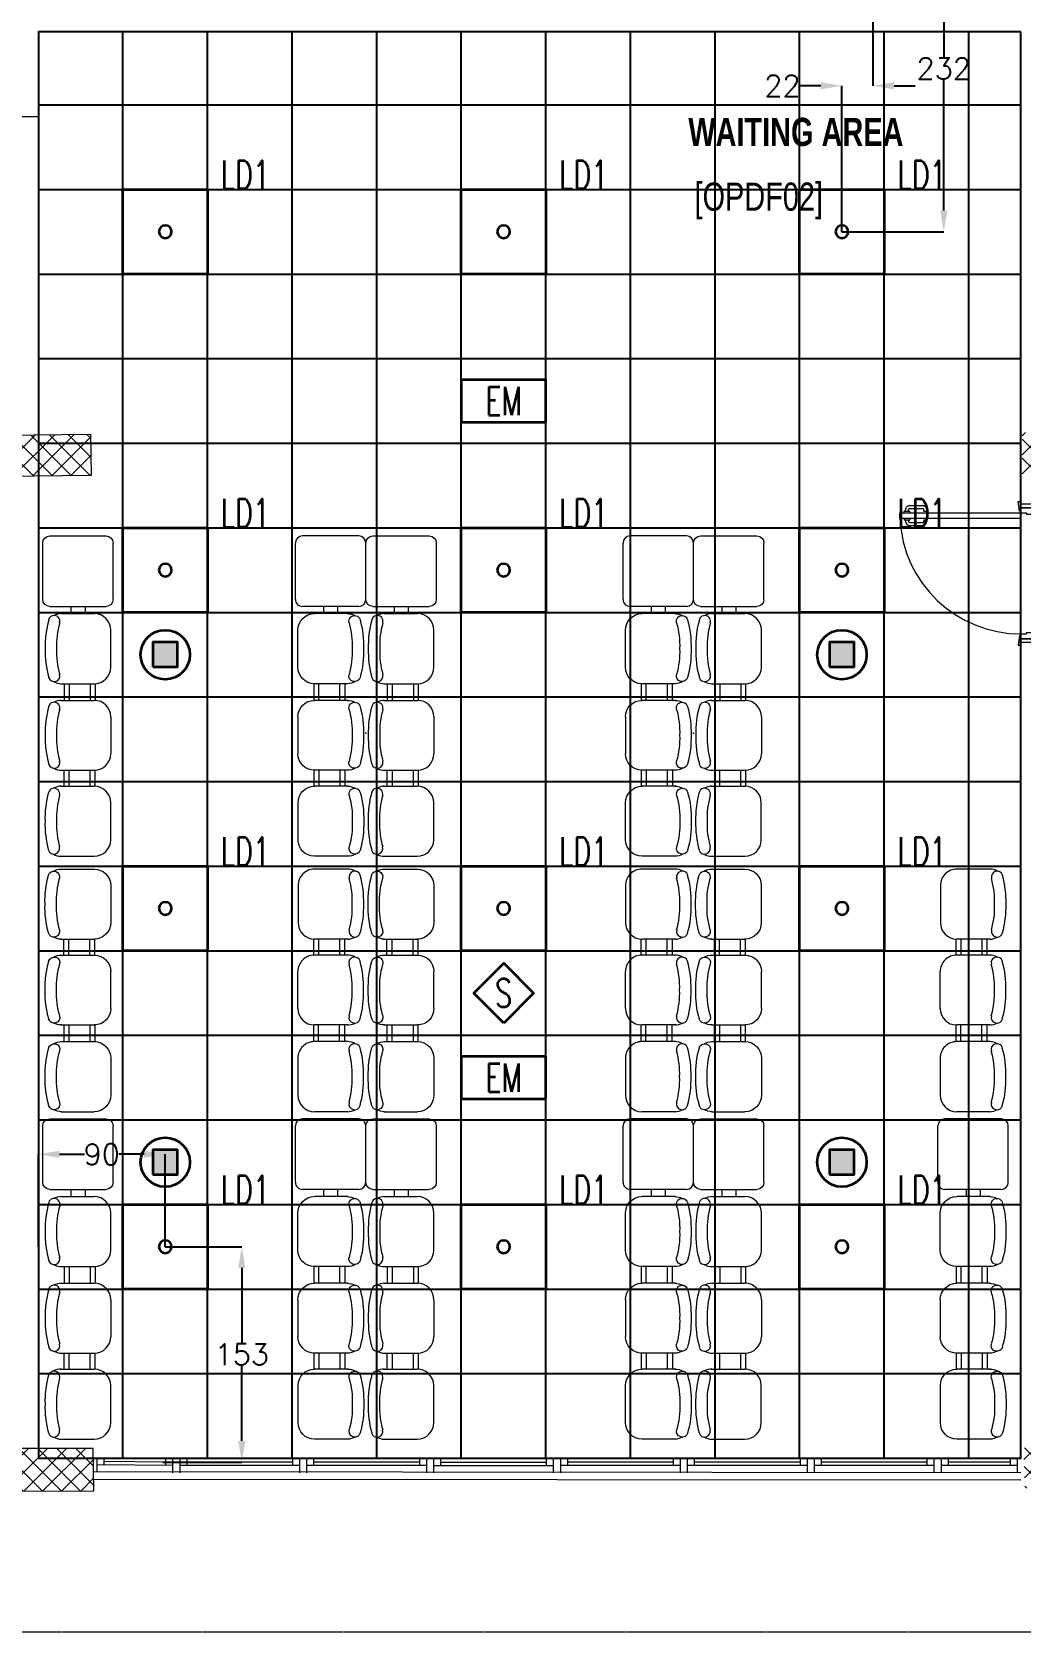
# Model space of a CAD drawing. Extents: x -12260 to 57327, y -29287 to 19916.
# Drawn here: x -1629 to 5386, y -14060 to -2710 of the extents above; entities that cross this region are included whole.
import ezdxf
from ezdxf.enums import TextEntityAlignment as Align

# ---------------------------------------------------------------- set-up
doc = ezdxf.new("R2010")
doc.units = 0
doc.header["$LTSCALE"] = 0.25
doc.linetypes.add('01-First Floor$0$HIDDEN', pattern=[9.525, 6.35, -3.175])
doc.linetypes.add('DASHDOT', pattern=[25.4, 12.7, -6.35, 0, -6.35])
for name, color, linetype, lineweight in [('01-First Floor$0$72_EGR_BASE_TEXT', 252, 'Continuous', 5), ('01-First Floor$0$Aluminum', 251, 'Continuous', 5), ('01-First Floor$0$C-HYDR-CTCH', 251, 'Continuous', 5), ('01-First Floor$0$Hatch', 252, 'Continuous', 5), ('01-First Floor$0$LOADING', 253, 'Continuous', 5), ('01-First Floor$0$Proj', 251, 'Continuous', 5), ('01-First Floor$0$Walls', 251, 'Continuous', 5), ('01-First Floor$0$Wooden Joinery', 251, 'Continuous', 5), ('E-DIM', 6, 'Continuous', 18), ('E-LITE-CIRC-NUMB', 6, 'Continuous', 25), ('E-LITE-CLNG', 150, 'Continuous', 35), ('E-LITE-CLNG @ 100', 150, 'Continuous', 35), ('E-LITE-CLNG-CNDT', 6, 'DASHDOT', 35), ('E-LITE-CTRL', 6, 'Continuous', 25), ('E-LITE-IDEN', 6, 'Continuous', 25), ('F-ALRM-CLNG @ 100', 33, 'Continuous', 35), ('T-INTC-CLNG @ 100', 33, 'Continuous', 35), ('T-INTC-DEVC-NUMB', 2, 'Continuous', 25)]:
    doc.layers.add(name, color=color, linetype=linetype, lineweight=lineweight)
doc.layers.add('01-First Floor$0$FALSE CEILING', color=251, linetype='Continuous')
doc.styles.add('01-First Floor$0$X3G_ENTITY_9EC9', font='swisscl.ttf', dxfattribs={"height": 0.2})
doc.styles.add('01-First Floor$0$X3G_ENTITY_9F38', font='swisscl.ttf', dxfattribs={"height": 0.2})
doc.styles.add('DC_SIMPLEX', font='SIMPLEX.shx', dxfattribs={"width": 0.7})
doc.styles.get("Standard").update_dxf_attribs({"font": 'romans.shx'})
doc.dimstyles.get("Standard").update_dxf_attribs({"dimtxt": 150, "dimasz": 150, "dimexe": 0.18, "dimexo": 0.0625, "dimgap": 0.09, "dimtad": 0, "dimtih": 1, "dimtoh": 1, "dimdec": 0, "dimlfac": 0.1, "dimzin": 0, "dimdsep": 46, "dimtxsty": 'Standard', "dimcen": 0.09, "dimclrd": 6, "dimadec": 0, "dimazin": 0, "dimtfac": 1, "dimtdec": 0, "dimtofl": 0, "dimtmove": 0, "dimatfit": 3, "dimfxl": 1, "dimtolj": 1, "dimtzin": 0, "dimarcsym": 0})

# ---------------------------------------------------------------- blocks, each defined once
blk = doc.blocks.new('01-First Floor$0$A$C72370EFE')
at = {"layer": '01-First Floor$0$Wooden Joinery'}
for p, q in [((-0.05, -0.07), (-0.05, -0.16)), ((-0.03, -0.07), (-0.03, -0.16)), ((-0.01, -0.04), (-0.02, -0.04)), ((-0.01, -0.06), (-0.02, -0.06)), ((-0.01, -0.03), (-0.01, -0.07)), ((0, -0.03), (-0.01, -0.03)), ((0, -0.07), (-0.01, -0.07)), ((0.04, -0.03), (0.05, -0.03)), ((0.04, -0.07), (0.05, -0.07)), ((0.05, -0.03), (0.05, -0.07)), ((0.05, -0.04), (0.06, -0.04)), ((0.05, -0.06), (0.06, -0.06)), ((0.07, -0.07), (0.07, -0.16)), ((0.09, -0.07), (0.09, -0.16)), ((-0.01, -0.17), (-0.02, -0.17)), ((-0.01, -0.19), (-0.02, -0.19)), ((-0.01, -0.17), (-0.01, -0.19)), ((0.05, -0.17), (0.06, -0.17)), ((0.05, -0.17), (0.05, -0.19)), ((0.05, -0.19), (0.06, -0.19))]:
    blk.add_line(p, q, dxfattribs=at)
for centre, radius, start, end in [((-0.02, -0.07), 0.03, 90, 180), ((-0.02, -0.07), 0.01, 90, 180), ((0.06, -0.07), 0.03, 0, 90), ((0.06, -0.07), 0.01, 0, 90), ((-0.02, -0.16), 0.03, 180, 270), ((-0.02, -0.16), 0.01, 180, 270), ((0.06, -0.16), 0.01, 270, 0), ((0.06, -0.16), 0.03, 270, 0)]:
    blk.add_arc(centre, radius, start, end, dxfattribs=at)
blk = doc.blocks.new('01-First Floor$0$A$C5DAD61B4')
at = {"layer": '01-First Floor$0$Wooden Joinery'}
for points in [[(80, 959), (80, 969), (10, 979), (10, 959)], [(940, 959), (940, 969), (1010, 979), (1010, 959)], [(70, 859), (70, 849), (0, 839), (0, 859)], [(120, 859), (120, 0), (80, 0), (80, 859)], [(950, 859), (950, 849), (1020, 839), (1020, 859)]]:
    blk.add_lwpolyline(points, close=True, dxfattribs=at)
for points in [[(45, 859), (45, 959), (20, 959), (20, 859), (45, 859)], [(45, 859), (80, 859), (80, 899), (90, 899), (90, 959), (45, 959), (45, 859)], [(975, 859), (940, 859), (940, 899), (930, 899), (930, 959), (975, 959), (975, 859)], [(975, 859), (975, 959), (1000, 959), (1000, 859), (975, 859)]]:
    blk.add_lwpolyline(points, dxfattribs=at)
blk.add_arc((80, 859), 860, 272.666, 0, dxfattribs=at)
at = {"layer": '01-First Floor$0$Wooden Joinery', "xscale": 999.9999999998854, "yscale": 999.9999999998854, "zscale": 999.9999999998854, "rotation": 180}
blk.add_blockref('01-First Floor$0$A$C72370EFE', (120, 0), dxfattribs=at)
blk = doc.blocks.new('01-First Floor$0$GF21009T-P')
for p, q in [((0.4, 0.5), (0, 0.5)), ((-0.05, 0.45), (-0.05, 0.05)), ((0.45, 0.45), (0.45, 0.05)), ((0.45, 0.3), (0.5, 0.3)), ((0.45, 0.2), (0.5, 0.2)), ((0.4, 0), (0, 0))]:
    blk.add_line(p, q)
for centre, start, end in [((0, 0.45), 90, 180), ((0.4, 0.45), 0, 90), ((0, 0.05), 180, 270), ((0.4, 0.05), 270, 0)]:
    blk.add_arc(centre, 0.0499, start, end)
blk = doc.blocks.new('01-First Floor$0$3 s')
at = {"layer": '01-First Floor$0$LOADING', "ltscale": 20}
for p, q in [((-699751, -400643), (-699535, -400643)), ((-699751, -400643), (-699513, -400643)), ((-699396, -401023), (-699396, -400760)), ((-699751, -401140), (-699513, -401140)), ((-699728, -401140), (-699728, -401258)), ((-699692, -401140), (-699692, -401258)), ((-699542, -401140), (-699542, -401258)), ((-699508, -401140), (-699508, -401258)), ((-699751, -401258), (-699513, -401258)), ((-699396, -401375), (-699396, -401637)), ((-699751, -401754), (-699513, -401754)), ((-699751, -401754), (-699535, -401754)), ((-699730, -401754), (-699730, -401867)), ((-699693, -401754), (-699693, -401867)), ((-699544, -401754), (-699544, -401867)), ((-699509, -401754), (-699509, -401867)), ((-699753, -401867), (-699536, -401867)), ((-699753, -401867), (-699514, -401867)), ((-699397, -402247), (-699397, -401984)), ((-699753, -402364), (-699514, -402364))]:
    blk.add_line(p, q, dxfattribs=at)
for centre, radius, start, end in [((-699746, -400760), 117, 90, 118.9699), ((-699513, -400760), 117, 0, 90), ((-699175, -400872), 687, 164.361, 181.6247), ((-699798, -400697), 40.5, 344.361, 164.361), ((-699175, -400872), 606, 164.361, 181.8419), ((-699175, -400911), 687, 178.3753, 195.639), ((-699175, -400911), 606, 178.1581, 195.639), ((-699798, -401085), 40.5, 195.639, 15.639), ((-699513, -401023), 117, 270, 0), ((-699746, -401023), 117, 241.0301, 270), ((-699175, -401486), 687, 164.361, 181.6247), ((-699798, -401312), 40.5, 344.361, 164.361), ((-699746, -401375), 117, 90, 118.9699), ((-699175, -401486), 606, 164.361, 181.8419), ((-699513, -401375), 117, 0, 90), ((-699175, -401525), 687, 178.3753, 195.639), ((-699175, -401525), 606, 178.1581, 195.639), ((-699513, -401637), 117, 270, 0), ((-699798, -401700), 40.5, 195.639, 15.639), ((-699746, -401637), 117, 241.0301, 270), ((-699799, -401922), 40.5, 344.361, 164.361), ((-699747, -401984), 117, 90, 118.9699), ((-699514, -401984), 117, 0, 90), ((-699176, -402096), 687, 164.361, 181.6247), ((-699176, -402096), 606, 164.361, 181.8419), ((-699176, -402135), 687, 178.3753, 195.639), ((-699176, -402135), 606, 178.1581, 195.639), ((-699799, -402309), 40.5, 195.639, 15.639), ((-699747, -402247), 117, 241.0301, 270), ((-699514, -402247), 117, 270, 0)]:
    blk.add_arc(centre, radius, start, end, dxfattribs=at)
blk = doc.blocks.new('01-First Floor')
at = {"layer": '01-First Floor$0$Hatch'}
h = blk.add_hatch(dxfattribs=at)
h.set_pattern_fill('ANSI37', color=256, scale=30)
h.set_pattern_definition([(45, (-1823.345, -13062.25), (-67.35192, 67.35192), []), (135, (-1823.345, -13062.25), (-67.35192, -67.35192), [])])
h.paths.add_polyline_path([(49129, 8856), (48525, 8847), (48529, 8559), (49133, 8567)])
h.paths.add_polyline_path([(41969, 8848), (41385, 8842), (41365, 8551), (41949, 8556)])
h.paths.add_polyline_path([(27592, 8841), (26993, 8836), (26987, 8543), (27586, 8547)])
h.paths.add_polyline_path([(34777, 8843), (34176, 8835), (34167, 8550), (34769, 8557)])
h.paths.add_polyline_path([(20372, 8850), (19766, 8828), (19780, 8535), (20387, 8557)])
h.paths.add_polyline_path([(13636, 8839), (12414, 8863), (12407, 8567), (13629, 8543)])
h.paths.add_polyline_path([(13650, 1639), (12435, 1624), (12421, 1331), (13636, 1347)])
h.paths.add_polyline_path([(13624, -5554), (12421, -5570), (12415, -5863), (13618, -5847)])
h.paths.add_polyline_path([(13642, -12753), (12446, -12764), (12448, -13058), (13645, -13047)])
h.paths.add_polyline_path([(6007, -12750), (5404, -12754), (5414, -13040), (6018, -13036)])
h.paths.add_polyline_path([(5992, -5552), (5395, -5551), (5395, -5852), (5992, -5854)])
h.paths.add_polyline_path([(6002, 1637), (5382, 1638), (5372, 1335), (5991, 1334)])
h.paths.add_polyline_path([(5978, 8816), (5378, 8831), (5374, 8541), (5975, 8527)])
h.paths.add_polyline_path([(-1221, 8815), (-1823, 8837), (-1821, 8549), (-1219, 8526)])
h.paths.add_polyline_path([(-1213, -5564), (-1815, -5571), (-1812, -5862), (-1210, -5855)])
h.paths.add_polyline_path([(-1195, -12758), (-1794, -12759), (-1789, -13060), (-1191, -13059)])
h.paths.add_polyline_path([(20391, -12745), (19786, -12758), (19791, -13059), (20397, -13046)])
h.paths.add_polyline_path([(20385, -5553), (19790, -5570), (19792, -5867), (20387, -5849)])
h.paths.add_polyline_path([(20376, 1655), (19777, 1648), (19781, 1348), (20380, 1355)])
h.paths.add_polyline_path([(27576, 1640), (26974, 1645), (26979, 1353), (27581, 1348)])
h.paths.add_polyline_path([(27580, -5542), (26976, -5560), (26990, -5860), (27590, -5839)])
h.paths.add_polyline_path([(27596, -12758), (26992, -12752), (26990, -13038), (27594, -13044)])
h.paths.add_polyline_path([(34795, -12748), (34197, -12763), (34206, -13062), (34804, -13048)])
h.paths.add_polyline_path([(34787, -5560), (34186, -5558), (34187, -5855), (34789, -5857)])
h.paths.add_polyline_path([(34751, 1644), (34170, 1649), (34190, 1359), (34771, 1354)])
h.paths.add_polyline_path([(41954, 1643), (41357, 1657), (41359, 1365), (41956, 1352)])
h.paths.add_polyline_path([(41955, -5555), (41387, -5563), (41389, -5857), (41957, -5849)])
h.paths.add_polyline_path([(41992, -12752), (41387, -12755), (41388, -13059), (41994, -13057)])
h.paths.add_polyline_path([(49167, -12753), (48579, -12737), (48565, -13044), (49153, -13060)])
h.paths.add_polyline_path([(49151, -5553), (48548, -5552), (48546, -5849), (49149, -5850)])
at = {"layer": '01-First Floor$0$Aluminum'}
for p, q in [((5386, -12830), (-1192, -12825, 0)), ((-1167, -12925, 0), (-1167, -12825, 0)), ((-1117, -12875, 0), (-1117, -12825, 0)), ((5386, -12930), (-1192, -12925, 0)), ((-629, -12880), (-1167, -12875, 0)), ((-679, -12855), (-1117, -12850, 0)), ((-679, -12880), (-679, -12830)), ((-629, -12930), (-629, -12830)), ((-579, -12930), (-579, -12830)), ((271, -12880), (-579, -12880)), ((-529, -12880), (-529, -12830)), ((221, -12855), (-529, -12855)), ((221, -12880), (221, -12830)), ((271, -12930), (271, -12830)), ((321, -12930), (321, -12830)), ((1171, -12880), (321, -12880)), ((371, -12880), (371, -12830)), ((1121, -12855), (371, -12855)), ((1121, -12880), (1121, -12830)), ((1171, -12930), (1171, -12830)), ((1221, -12930), (1221, -12830)), ((1221, -12880), (2071, -12880)), ((1271, -12880), (1271, -12830)), ((1271, -12855), (2021, -12855)), ((2021, -12880), (2021, -12830)), ((2071, -12930), (2071, -12830)), ((2121, -12930), (2121, -12830)), ((2971, -12880), (2121, -12880)), ((2171, -12880), (2171, -12830)), ((2921, -12855), (2171, -12855)), ((2921, -12880), (2921, -12830)), ((2971, -12930), (2971, -12830)), ((3021, -12930), (3021, -12830)), ((3871, -12880), (3021, -12880)), ((3071, -12880), (3071, -12830)), ((3821, -12855), (3071, -12855)), ((3821, -12880), (3821, -12830)), ((3871, -12930), (3871, -12830)), ((3921, -12930), (3921, -12830)), ((4771, -12880), (3921, -12880)), ((3971, -12880), (3971, -12830)), ((4721, -12855), (3971, -12855)), ((4721, -12880), (4721, -12830)), ((4771, -12930), (4771, -12830)), ((4821, -12930), (4821, -12830)), ((5361, -12880), (4821, -12880)), ((4871, -12880), (4871, -12830)), ((5311, -12855), (4871, -12855)), ((5311, -12880), (5311, -12830)), ((5361, -12930), (5361, -12830))]:
    blk.add_line(p, q, dxfattribs=at)
at = {"layer": '01-First Floor$0$C-HYDR-CTCH', "elevation": 0, "flags": 128}
for points in [[(-1815, -5571), (-1213, -5564), (-1210, -5855), (-1812, -5862), (-1815, -5565)], [(-1794, -12759), (-1789, -13060), (-1191, -13059), (-1195, -12758), (-1794, -12759)]]:
    blk.add_lwpolyline(points, dxfattribs=at)
at = {"layer": '01-First Floor$0$FALSE CEILING', "linetype": 'Continuous'}
for p, q in [((-984, -12827), (-984, -2710)), ((-384, -12827), (-384, -2710)), ((216, -12827), (216, -2710)), ((816, -12827), (816, -2710)), ((1416, -12827), (1416, -2710)), ((2016, -12827), (2016, -2710)), ((2616, -12827), (2616, -2710)), ((3216, -12827), (3216, -2710)), ((3816, -12827), (3816, -2710)), ((4416, -12827), (4416, -2710)), ((5016, -12827), (5016, -2710)), ((-1584, -3227), (5386, -3227)), ((-1584, -3827), (5386, -3827)), ((-1584, -4427), (5386, -4427)), ((-1584, -5027), (5386, -5027)), ((-1584, -5627), (5386, -5627)), ((-1584, -6227), (5386, -6227)), ((-1584, -6827), (5386, -6827)), ((-1584, -7427), (5386, -7427)), ((-1584, -8027), (5386, -8027)), ((-1584, -8627), (5386, -8627)), ((-1584, -9227), (5386, -9227)), ((-1584, -9827), (5386, -9827)), ((-1584, -10427), (5386, -10427)), ((-1584, -11027), (5386, -11027)), ((-1584, -11627), (5386, -11627)), ((-1584, -12227), (5386, -12227))]:
    blk.add_line(p, q, dxfattribs=at)
at = {"layer": '01-First Floor$0$FALSE CEILING'}
blk.add_lwpolyline([(5386, -2710), (-1584, -2710), (-1584, -12827), (5386, -12827)], close=True, dxfattribs=at)
at = {"layer": '01-First Floor$0$LOADING'}
for p in [(739, -7684, 0), (3063, -7684, 0)]:
    blk.add_point(p, dxfattribs=at)
at = {"layer": '01-First Floor$0$Proj'}
blk.add_line((-1192, -12975, 0), (5386, -12980), dxfattribs=at)
at = {"layer": '01-First Floor$0$Proj', "linetype": '01-First Floor$0$HIDDEN', "ltscale": 3}
blk.add_lwpolyline([(48606, 9840), (-2814, 9840), (-2814, -14060), (48606, -14060)], dxfattribs=at)
blk.add_lwpolyline([(48606, 9840), (-2814, 9840), (-2814, -14060), (48606, -14060)], dxfattribs=at)
at = {"layer": '01-First Floor$0$Proj'}
blk.add_lwpolyline([(-3033, -4670), (-4397, -7398), (-4531, -7331), (-2521, -3310), (-1584, -3310), (-1584, -5560)], dxfattribs=at)
at = {"layer": '01-First Floor$0$Walls'}
blk.add_line((-1584, -12760), (-1584, -5860), dxfattribs=at)
at = {"layer": '01-First Floor$0$LOADING', "extrusion": (-3.51192e-12, 1.27212e-09, 1), "xscale": -1000, "yscale": 1000, "zscale": 1000, "rotation": 90.00000458082476}
for p in [(-1053, -6335, 0), (1239, -6335, 0), (3563, -6335, 0), (-1053, -10470, 0), (1239, -10470, 0), (3563, -10470, 0)]:
    blk.add_blockref('01-First Floor$0$GF21009T-P', p, dxfattribs=at)
at = {"layer": '01-First Floor$0$LOADING', "extrusion": (3.51192e-12, 1.27212e-09, 1), "xscale": 1000, "yscale": 1000, "zscale": 1000, "rotation": 269.9999954191752}
for p in [(239, -6335, 0), (2563, -6335, 0), (239, -10470, 0), (2563, -10470, 0), (4796, -10470, 0)]:
    blk.add_blockref('01-First Floor$0$GF21009T-P', p, dxfattribs=at)
at = {"layer": '01-First Floor$0$LOADING'}
for p in [(698326, 393807, 0), (700618, 393807, 0), (702941, 393807, 0), (698326, 389672, 0), (700618, 389672, 0), (702941, 389672, 0)]:
    blk.add_blockref('01-First Floor$0$3 s', p, dxfattribs=at)
at = {"layer": '01-First Floor$0$LOADING', "xscale": -1}
for p in [(-699139, 393807, 0), (-696816, 393807, 0), (-699139, 389672, 0), (-696816, 389672, 0), (-694583, 389672, 0)]:
    blk.add_blockref('01-First Floor$0$3 s', p, dxfattribs=at)
at = {"layer": '01-First Floor$0$LOADING', "xscale": -1, "rotation": 180}
for p in [(698326, -411012, 0), (700618, -411012, 0), (702941, -411012, 0)]:
    blk.add_blockref('01-First Floor$0$3 s', p, dxfattribs=at)
at = {"layer": '01-First Floor$0$LOADING', "rotation": 180}
for p in [(-699139, -411012, 0), (-696816, -411012, 0), (-694583, -411012, 0)]:
    blk.add_blockref('01-First Floor$0$3 s', p, dxfattribs=at)
at = {"layer": '01-First Floor$0$Wooden Joinery', "rotation": 269.9999999999999}
blk.add_blockref('01-First Floor$0$A$C5DAD61B4', (4527, -6040), dxfattribs=at)
at = {"layer": '01-First Floor$0$72_EGR_BASE_TEXT', "char_height": 200, "attachment_point": 2}
for s, insert, style in [('{\\fSwis721 LtCn BT|b1|i0|c0|p34;WAITING AREA}', (3789, -3319, 0), '01-First Floor$0$X3G_ENTITY_9EC9'), ('[OPDF02]', (3526, -3778, 0), '01-First Floor$0$X3G_ENTITY_9F38')]:
    blk.add_mtext(s, dxfattribs=dict(at, insert=insert, style=style))
blk = doc.blocks.new('DC_LT-CL-Emergency')
blk.add_lwpolyline([(3, -1.5), (3, 1.5), (-3, 1.5), (-3, -1.5)], close=True)
at = {"style": 'DC_SIMPLEX', "width": 0.7}
blk.add_text('EM', height=2, rotation=360, dxfattribs=at).set_placement((0, 0), align=Align.MIDDLE_CENTER)
at = {"layer": 'E-LITE-CTRL', "style": 'DC_SIMPLEX', "width": 0.7, "flags": 8}
blk.add_attdef('CONTROL', (4.74, -1.5), '', height=2, rotation=360, dxfattribs=at)
blk = doc.blocks.new('*U16')
blk.add_lwpolyline([(-300, 300), (-300, -300), (300, -300), (300, 300)], close=True)
blk.add_circle((0, 0), 45)
at = {"layer": 'E-LITE-CIRC-NUMB', "style": 'DC_SIMPLEX', "width": 0.7, "flags": 8}
blk.add_attdef('CIRCUIT', text='', height=200, rotation=0, dxfattribs=at).set_placement((-474, 300), align=Align.RIGHT)
at = {"layer": 'E-LITE-CTRL', "style": 'DC_SIMPLEX', "width": 0.7, "flags": 8}
blk.add_attdef('CONTROL', (1119, -935), '', height=200, rotation=360, dxfattribs=at)
at = {"layer": 'E-LITE-IDEN', "style": 'DC_SIMPLEX', "width": 0.7, "flags": 8}
blk.add_attdef('TYPE', (460, 458), '', height=200, rotation=360, dxfattribs=at)
blk = doc.blocks.new('A$C5CF53093')
blk.add_lwpolyline([(0, -212), (-212, 0), (0, 212), (212, 0)], close=True)
blk = doc.blocks.new('*U47')
at = {"xscale": 0.01, "yscale": 0.01, "zscale": 0.01}
blk.add_blockref('A$C5CF53093', (0.01, -0.01), dxfattribs=at)
at = {"color": 6, "style": 'DC_SIMPLEX', "width": 0.7, "flags": 8}
blk.add_attdef('TYPE', text='', height=2, rotation=360, dxfattribs=at).set_placement((0, 0), align=Align.MIDDLE_CENTER)
blk = doc.blocks.new('DC_PA-CL-Speaker')
blk.add_hatch(color=256).paths.add_polyline_path([(-0.88, -0.87), (0.86, -0.87), (0.86, 0.88), (-0.88, 0.88)])
blk.add_lwpolyline([(-0.88, -0.87), (0.86, -0.87), (0.86, 0.88), (-0.88, 0.88)], close=True)
blk.add_circle((0, 0), 1.75)
at = {"layer": 'T-INTC-DEVC-NUMB', "style": 'DC_SIMPLEX', "width": 0.7}
blk.add_attdef('DC_CONTROL', (3.36, 2.47), '', height=2, rotation=360, dxfattribs=at)
blk = doc.blocks.new('*D224')
at = {"layer": 'Defpoints', "color": 0}
for p in [(4336, -1810), (4116, -4127, 0), (4838, -4127)]:
    blk.add_point(p, dxfattribs=at)
at = {"layer": 'E-DIM', "color": 0, "lineweight": -2, "transparency": 16777216}
for p, q in [((4336, -1810), (4838, -1810)), ((4116, -4127), (4838, -4127))]:
    blk.add_line(p, q, dxfattribs=at)
at = {"layer": 'E-DIM', "color": 6, "lineweight": -2, "transparency": 16777216}
for p, q in [((4838, -1960), (4838, -2894)), ((4838, -3977), (4838, -3044))]:
    blk.add_line(p, q, dxfattribs=at)
at = {"layer": 'E-DIM', "color": 6, "transparency": 16777216}
for points in [[(4813, -1960), (4863, -1960), (4838, -1810)], [(4813, -3977), (4863, -3977), (4838, -4127)]]:
    blk.add_solid(points, dxfattribs=at)
at = {"layer": 'E-DIM', "color": 7, "transparency": 16777216, "insert": (4838, -2969), "char_height": 150, "attachment_point": 5}
blk.add_mtext('\\A1;232', dxfattribs=at)
blk = doc.blocks.new('*D225')
at = {"layer": 'Defpoints', "color": 0}
for p in [(4336, -1810), (4116, -3092), (4116, -4127, 0)]:
    blk.add_point(p, dxfattribs=at)
at = {"layer": 'E-DIM', "color": 0, "lineweight": -2, "transparency": 16777216}
for p, q in [((4336, -1810), (4336, -3092)), ((4116, -4127), (4116, -3092))]:
    blk.add_line(p, q, dxfattribs=at)
at = {"layer": 'E-DIM', "color": 6, "lineweight": -2, "transparency": 16777216}
for p, q in [((3966, -3092), (3816, -3092)), ((4486, -3092), (4636, -3092))]:
    blk.add_line(p, q, dxfattribs=at)
at = {"layer": 'E-DIM', "color": 6, "transparency": 16777216}
for points in [[(3966, -3067), (3966, -3117), (4116, -3092)], [(4486, -3067), (4486, -3117), (4336, -3092)]]:
    blk.add_solid(points, dxfattribs=at)
at = {"layer": 'E-DIM', "color": 7, "transparency": 16777216, "insert": (3694, -3092), "char_height": 150, "attachment_point": 5}
blk.add_mtext('\\A1;22', dxfattribs=at)
blk = doc.blocks.new('*D346')
at = {"layer": 'Defpoints', "color": 0}
for p in [(-1584, -10671), (-1584, -11327), (-684, -11327, 0)]:
    blk.add_point(p, dxfattribs=at)
at = {"layer": 'E-DIM', "color": 0, "lineweight": -2, "transparency": 16777216}
for p, q in [((-1584, -11327), (-1584, -10671)), ((-684, -11327), (-684, -10671))]:
    blk.add_line(p, q, dxfattribs=at)
at = {"layer": 'E-DIM', "color": 6, "lineweight": -2, "transparency": 16777216}
for p, q in [((-1434, -10671), (-1256, -10671)), ((-834, -10671), (-1013, -10671))]:
    blk.add_line(p, q, dxfattribs=at)
at = {"layer": 'E-DIM', "color": 6, "transparency": 16777216}
for points in [[(-1434, -10646), (-1434, -10696), (-1584, -10671)], [(-834, -10646), (-834, -10696), (-684, -10671)]]:
    blk.add_solid(points, dxfattribs=at)
at = {"layer": 'E-DIM', "color": 7, "transparency": 16777216, "insert": (-1134, -10671), "char_height": 150, "attachment_point": 5}
blk.add_mtext('\\A1;90', dxfattribs=at)
blk = doc.blocks.new('*D347')
at = {"layer": 'Defpoints', "color": 0}
for p in [(-684, -11327, 0), (-702, -12855, 0), (-141, -12855)]:
    blk.add_point(p, dxfattribs=at)
at = {"layer": 'E-DIM', "color": 0, "lineweight": -2, "transparency": 16777216}
for p, q in [((-684, -11327), (-141, -11327)), ((-702, -12855), (-141, -12855))]:
    blk.add_line(p, q, dxfattribs=at)
at = {"layer": 'E-DIM', "color": 6, "lineweight": -2, "transparency": 16777216}
for p, q in [((-141, -11477), (-141, -12016)), ((-141, -12705), (-141, -12166))]:
    blk.add_line(p, q, dxfattribs=at)
at = {"layer": 'E-DIM', "color": 6, "transparency": 16777216}
for points in [[(-166, -11477), (-116, -11477), (-141, -11327)], [(-166, -12705), (-116, -12705), (-141, -12855)]]:
    blk.add_solid(points, dxfattribs=at)
at = {"layer": 'E-DIM', "color": 7, "transparency": 16777216, "insert": (-141, -12091), "char_height": 150, "attachment_point": 5}
blk.add_mtext('\\A1;153', dxfattribs=at)

msp = doc.modelspace()

# ---------------------------------------------------------------- block references
at = {"layer": 'E-LITE-CLNG'}
ref = msp.add_blockref('*U16', (-684, -4127.2, 0), dxfattribs=dict(at, xscale=-1))
ref.add_attrib('TYPE', 'LD1', (-290.6, -3822.7, 0), dxfattribs={"layer": 'E-LITE-IDEN', "height": 200, "rotation": 0, "style": 'DC_SIMPLEX', "width": 0.7, "flags": 8})
ref = msp.add_blockref('*U16', (1716, -4127.2, 0), dxfattribs=dict(at, xscale=-1))
ref.add_attrib('TYPE', 'LD1', (2109.4, -3822.7, 0), dxfattribs={"layer": 'E-LITE-IDEN', "height": 200, "rotation": 0, "style": 'DC_SIMPLEX', "width": 0.7, "flags": 8})
ref = msp.add_blockref('*U16', (4116, -4127.2, 0), dxfattribs=dict(at, xscale=-1))
ref.add_attrib('TYPE', 'LD1', (4509.4, -3822.7, 0), dxfattribs={"layer": 'E-LITE-IDEN', "height": 200, "rotation": 0, "style": 'DC_SIMPLEX', "width": 0.7, "flags": 8})
ref = msp.add_blockref('*U16', (-684, -6527.2, 0), dxfattribs=dict(at, xscale=-1))
ref.add_attrib('TYPE', 'LD1', (-290.6, -6222.7, 0), dxfattribs={"layer": 'E-LITE-IDEN', "height": 200, "rotation": 0, "style": 'DC_SIMPLEX', "width": 0.7, "flags": 8})
ref = msp.add_blockref('*U16', (1716, -6527.2, 0), dxfattribs=dict(at, xscale=-1))
ref.add_attrib('TYPE', 'LD1', (2109.4, -6222.7, 0), dxfattribs={"layer": 'E-LITE-IDEN', "height": 200, "rotation": 0, "style": 'DC_SIMPLEX', "width": 0.7, "flags": 8})
ref = msp.add_blockref('*U16', (4116, -6527.2, 0), dxfattribs=dict(at, xscale=-1))
ref.add_attrib('TYPE', 'LD1', (4509.4, -6222.7, 0), dxfattribs={"layer": 'E-LITE-IDEN', "height": 200, "rotation": 0, "style": 'DC_SIMPLEX', "width": 0.7, "flags": 8})
ref = msp.add_blockref('*U16', (-684, -8927.2, 0), dxfattribs=dict(at, xscale=-1))
ref.add_attrib('TYPE', 'LD1', (-290.6, -8622.7, 0), dxfattribs={"layer": 'E-LITE-IDEN', "height": 200, "rotation": 0, "style": 'DC_SIMPLEX', "width": 0.7, "flags": 8})
ref = msp.add_blockref('*U16', (1716, -8927.2, 0), dxfattribs=dict(at, xscale=-1))
ref.add_attrib('TYPE', 'LD1', (2109.4, -8622.7, 0), dxfattribs={"layer": 'E-LITE-IDEN', "height": 200, "rotation": 0, "style": 'DC_SIMPLEX', "width": 0.7, "flags": 8})
ref = msp.add_blockref('*U16', (4116, -8927.2, 0), dxfattribs=dict(at, xscale=-1))
ref.add_attrib('TYPE', 'LD1', (4509.4, -8622.7, 0), dxfattribs={"layer": 'E-LITE-IDEN', "height": 200, "rotation": 0, "style": 'DC_SIMPLEX', "width": 0.7, "flags": 8})
ref = msp.add_blockref('*U16', (-684, -11327.2, 0), dxfattribs=dict(at, xscale=-1))
ref.add_attrib('TYPE', 'LD1', (-290.6, -11022.7, 0), dxfattribs={"layer": 'E-LITE-IDEN', "height": 200, "rotation": 0, "style": 'DC_SIMPLEX', "width": 0.7, "flags": 8})
ref = msp.add_blockref('*U16', (1716, -11327.2, 0), dxfattribs=dict(at, xscale=-1))
ref.add_attrib('TYPE', 'LD1', (2109.4, -11022.7, 0), dxfattribs={"layer": 'E-LITE-IDEN', "height": 200, "rotation": 0, "style": 'DC_SIMPLEX', "width": 0.7, "flags": 8})
ref = msp.add_blockref('*U16', (4116, -11327.2, 0), dxfattribs=dict(at, xscale=-1))
ref.add_attrib('TYPE', 'LD1', (4509.4, -11022.7, 0), dxfattribs={"layer": 'E-LITE-IDEN', "height": 200, "rotation": 0, "style": 'DC_SIMPLEX', "width": 0.7, "flags": 8})
at = {"layer": 'E-LITE-CLNG @ 100', "xscale": 100, "yscale": 100, "zscale": 100}
for p in [(1716, -5327.2, 0), (1716, -10127.2, 0)]:
    msp.add_blockref('DC_LT-CL-Emergency', p, dxfattribs=at)
at = {"layer": 'E-LITE-CLNG-CNDT'}
msp.add_blockref('01-First Floor', (0, 0), dxfattribs=at)
at = {"layer": 'F-ALRM-CLNG @ 100', "xscale": 100, "yscale": 100, "zscale": 100}
msp.add_blockref('*U47', (1715.9, -9527.2), dxfattribs=at).add_auto_attribs({'TYPE': 'S'})
at = {"layer": 'T-INTC-CLNG @ 100', "xscale": 100, "yscale": 100, "zscale": 100}
for p in [(-684.1, -7127.2), (4115.9, -7127.2), (-684.1, -10727.2), (4115.9, -10727.2)]:
    msp.add_blockref('DC_PA-CL-Speaker', p, dxfattribs=at)

# ---------------------------------------------------------------- dimensions: what is measured, and where the dimension line sits
at = {"layer": 'E-DIM'}
for base, p1, p2, picture, middle in [((4116, -3091.9), (4336, -1810), (4116, -4127.2, 0), '*D225', (3694.4, -3091.9)), ((-1584, -10670.8), (-684, -11327.2, 0), (-1584, -11327.2), '*D346', (-1134, -10670.8))]:
    dim = msp.add_linear_dim(base=base, p1=p1, p2=p2, dimstyle='Standard', override={"dimclrt": 7}, dxfattribs=at)
    dim.commit()
    dim.dimension.update_dxf_attribs({"geometry": picture, "text_midpoint": middle})
for base, p1, p2, picture, middle in [((4838.3, -4127.2), (4336, -1810), (4116, -4127.2, 0), '*D224', (4838.3, -2968.6)), ((-140.9, -12854.7), (-684, -11327.2, 0), (-702.2, -12854.7, 0), '*D347', (-140.9, -12091))]:
    dim = msp.add_linear_dim(base=base, p1=p1, p2=p2, angle=90, dimstyle='Standard', override={"dimclrt": 7}, dxfattribs=at)
    dim.commit()
    dim.dimension.update_dxf_attribs({"geometry": picture, "text_midpoint": middle})

doc.saveas('drawing.dxf')
